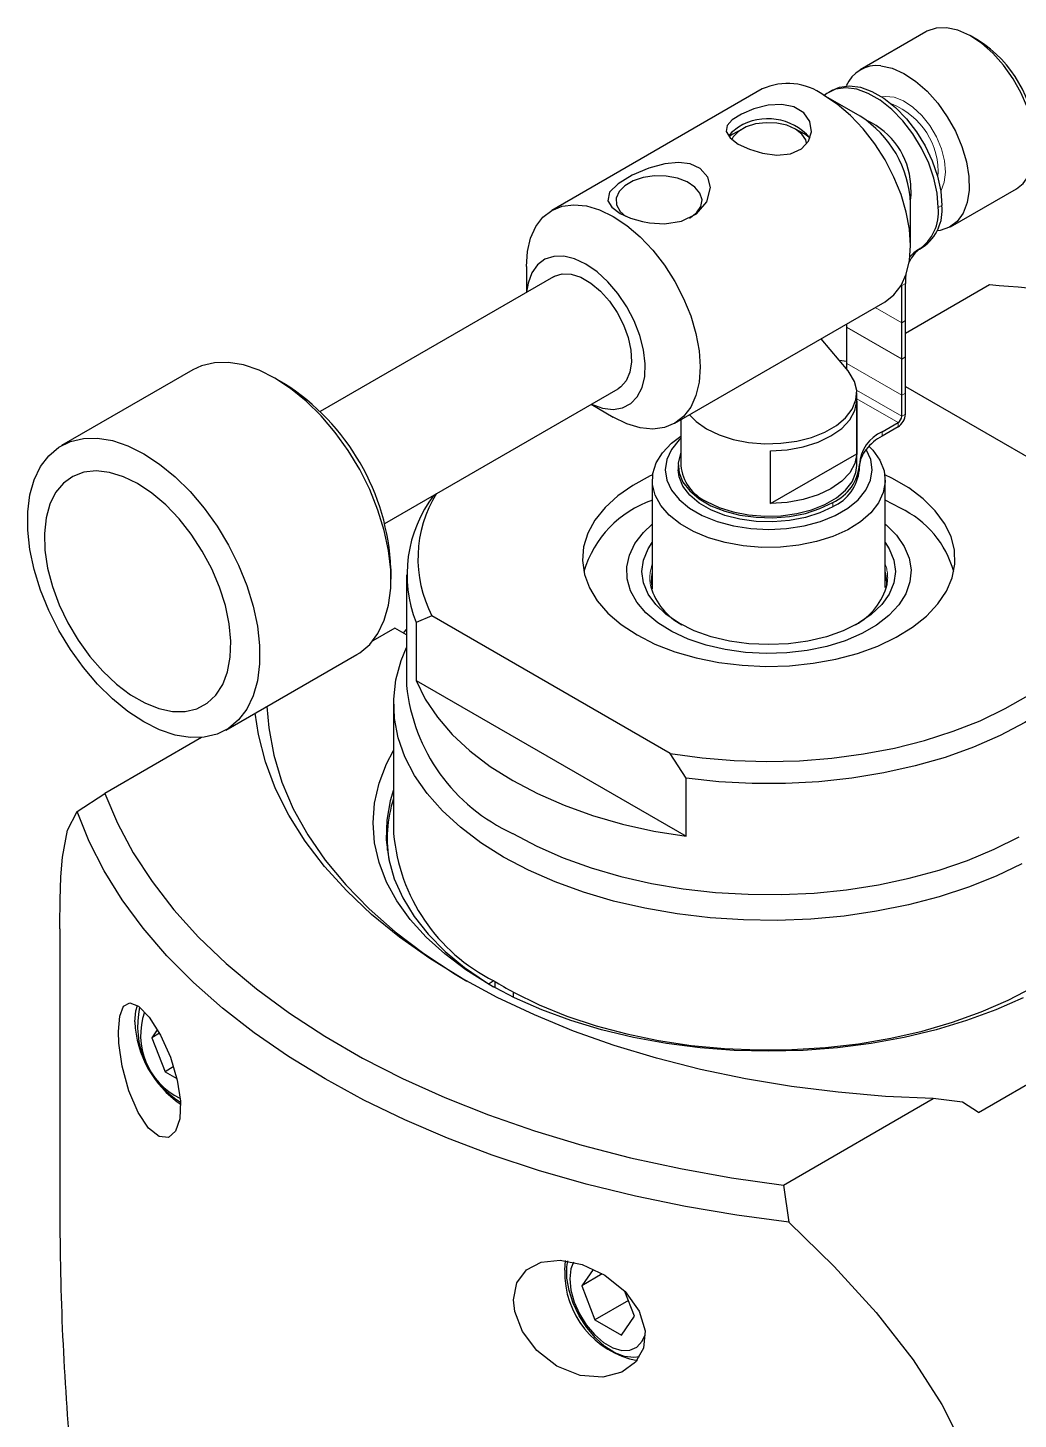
# Model space of a CAD drawing. Header units: millimetres. Extents: x 9.1 to 20.5, y 2.2 to 17.5.
# Drawn here: x 15.545 to 17.459, y 14.155 to 16.844 of the extents above; entities that cross this region are included whole.
import ezdxf

# ---------------------------------------------------------------- set-up
doc = ezdxf.new("R2010")
doc.units = ezdxf.units.MM
doc.linetypes.add('PHANTOM', pattern=[1.27, 0.635, -0.127, 0.127, -0.127, 0.127, -0.127])

msp = doc.modelspace()

# ---------------------------------------------------------------- linework, layer by layer
at = {"color": 7, "linetype": 'Continuous', "lineweight": 25}
for p, q in [((17.2807, 16.8363), (17.1534, 16.7629)), ((17.3823, 16.8195), (17.3682, 16.8277)), ((16.9644, 16.7259), (16.5578, 16.4912)), ((17.1538, 16.6733), (17.0831, 16.7141)), ((17.1004, 16.7239), (17.0934, 16.7198)), ((16.9253, 16.6485), (16.9076, 16.6383)), ((17.0464, 16.6383), (17.0288, 16.6485)), ((17.3284, 16.4597), (17.4557, 16.5332)), ((17.251, 16.4233), (17.251, 16.5049)), ((17.3046, 16.4967), (17.3046, 16.4968)), ((17.3117, 16.5008), (17.3117, 16.5009)), ((17.2684, 16.4166), (17.2754, 16.4207)), ((16.5086, 16.3825), (16.5086, 16.3329)), ((16.561, 16.3631), (16.1099, 16.1027)), ((17.2339, 16.2741), (17.2339, 16.346)), ((17.241, 16.2782), (17.241, 16.3501)), ((17.4033, 16.3471), (17.241, 16.2533)), ((16.7953, 16.0798), (17.2018, 16.3145)), ((17.1278, 16.2656), (17.1278, 16.2718)), ((17.2339, 16.2044), (17.2339, 16.2741)), ((17.241, 16.2084), (17.241, 16.2782)), ((17.1278, 16.2652), (17.1278, 16.2656)), ((17.1278, 16.1954), (17.1278, 16.2652)), ((17.1303, 16.1809), (17.0783, 16.2432)), ((17.1278, 16.1995), (17.1133, 16.2013)), ((17.1278, 16.1838), (17.1278, 16.1954)), ((17.2339, 16.2039), (17.2339, 16.2044)), ((17.2339, 16.1342), (17.2339, 16.2039)), ((17.241, 16.208), (17.241, 16.2084)), ((17.241, 16.1383), (17.241, 16.208)), ((15.8637, 16.1829), (15.6104, 16.0366)), ((16.0402, 16.1569), (16.0225, 16.1671)), ((16.2349, 15.8862), (16.686, 16.1466)), ((17.147, 15.9981), (17.147, 16.1384)), ((17.241, 16.1511), (17.6281, 15.9276)), ((17.241, 16.0974), (17.241, 16.1383)), ((16.6336, 16.1164), (16.6765, 16.0916)), ((17.147, 16.1228), (17.147, 16.0207)), ((17.2339, 16.0933), (17.2339, 16.1342)), ((16.807, 16.0866), (16.807, 15.9981)), ((17.196, 16.0633), (17.2268, 16.0811)), ((17.2268, 16.0729), (17.196, 16.0551)), ((16.9803, 15.9245), (16.9803, 16.0266)), ((16.9803, 15.9245), (17.147, 16.0207)), ((16.802, 15.9981), (16.802, 15.99)), ((17.1521, 15.99), (17.1521, 15.9982)), ((16.752, 15.9696), (16.752, 15.7626)), ((17.202, 15.7626), (17.202, 15.9696)), ((17.1009, 15.9267), (17.1008, 15.9267)), ((17.2316, 15.9157), (17.202, 15.931)), ((17.1009, 15.9186), (17.1008, 15.9185)), ((16.247, 15.7783), (16.247, 15.7987)), ((16.277, 15.7871), (16.277, 15.5727)), ((17.2027, 15.7649), (17.2026, 15.7635)), ((16.3259, 15.7078), (16.2956, 15.6947)), ((16.7867, 15.4418), (16.3259, 15.7078)), ((16.2543, 15.6837), (16.2116, 15.6591)), ((16.277, 15.6706), (16.2543, 15.6837)), ((16.2956, 15.6947), (16.2956, 15.5824)), ((15.9279, 15.4867), (16.1812, 15.6329)), ((16.2956, 15.5824), (16.8171, 15.2814)), ((16.252, 15.5374), (16.252, 15.2869)), ((15.8806, 15.4723), (15.6939, 15.3645)), ((16.8171, 15.3936), (16.7867, 15.4418)), ((16.8171, 15.2814), (16.8171, 15.3936)), ((15.6408, 15.3296), (15.6939, 15.3645)), ((16.2395, 15.2767), (16.2395, 15.2546)), ((15.6071, 15.1028), (15.6071, 14.6041)), ((16.4485, 14.9884), (16.4485, 15.0005)), ((16.4838, 14.9721), (16.4838, 14.9802)), ((15.7953, 14.9072), (15.7847, 14.8922)), ((15.7994, 14.9007), (15.7847, 14.8922)), ((15.7847, 14.8922), (15.8103, 14.8265)), ((17.3821, 14.7475), (17.6291, 14.8901)), ((15.8263, 14.8357), (15.8103, 14.8265)), ((15.8103, 14.8265), (15.833, 14.8133)), ((17.0054, 14.6074), (17.295, 14.7746)), ((17.3511, 14.7678), (17.295, 14.7746)), ((17.3821, 14.7475), (17.3511, 14.7678)), ((17.0054, 14.6074), (17.0155, 14.5359)), ((16.5828, 14.4429), (16.5843, 14.4614)), ((16.6376, 14.4439), (16.6156, 14.4126)), ((16.6553, 14.4355), (16.6156, 14.4126)), ((16.6156, 14.4126), (16.6411, 14.3468)), ((16.7177, 14.3537), (16.699, 14.4016)), ((16.7058, 14.3842), (16.6411, 14.3468)), ((16.6411, 14.3468), (16.6921, 14.3174)), ((16.6921, 14.3174), (16.7177, 14.3537))]:
    msp.add_line(p, q, dxfattribs=at)
at = {"color": 8, "linetype": 'PHANTOM', "lineweight": 18}
for p, q in [((17.3117, 16.5009), (17.3046, 16.4968)), ((17.3046, 16.4967), (17.3117, 16.5008)), ((17.241, 16.3501), (17.2339, 16.346)), ((17.2339, 16.2741), (17.1829, 16.3036)), ((17.241, 16.2782), (17.2339, 16.2741)), ((17.2339, 16.2044), (17.1278, 16.2656)), ((17.2339, 16.2039), (17.1278, 16.2652)), ((17.2339, 16.1342), (17.1278, 16.1954)), ((17.241, 16.2084), (17.2339, 16.2044)), ((17.241, 16.208), (17.2339, 16.2039)), ((17.2339, 16.0933), (17.1468, 16.1436)), ((17.241, 16.1383), (17.2339, 16.1342)), ((17.2268, 16.0811), (17.147, 16.1272)), ((17.241, 16.0974), (17.2339, 16.0933)), ((17.196, 16.0633), (17.196, 16.0551)), ((17.2268, 16.0811), (17.2268, 16.0729)), ((17.1008, 15.9267), (17.1008, 15.9185)), ((17.1009, 15.9186), (17.1009, 15.9267))]:
    msp.add_line(p, q, dxfattribs=at)
at = {"color": 7, "linetype": 'Continuous', "lineweight": 25, "flags": 128}
for points in [[(17.4557, 16.5332), (17.4686, 16.5434), (17.4802, 16.5594), (17.4879, 16.5798), (17.4916, 16.6037), (17.4911, 16.6303), (17.4863, 16.6589), (17.4776, 16.6883), (17.4651, 16.7176), (17.4494, 16.7457), (17.4308, 16.7718), (17.4101, 16.795), (17.388, 16.8143), (17.3653, 16.8293), (17.3426, 16.8394), (17.3208, 16.8441), (17.3006, 16.8435), (17.2827, 16.8374), (17.2807, 16.8363)], [(17.1935, 16.7707), (17.2153, 16.7659), (17.238, 16.7558), (17.2608, 16.7409), (17.2829, 16.7215), (17.3035, 16.6984), (17.3221, 16.6723), (17.3378, 16.6441), (17.3503, 16.6148), (17.3591, 16.5854), (17.3638, 16.5569), (17.3643, 16.5302), (17.3607, 16.5063), (17.3529, 16.486), (17.3414, 16.4699), (17.3264, 16.4586), (17.3085, 16.4526), (17.3024, 16.4518)], [(17.3046, 16.4968), (17.3025, 16.5243), (17.2963, 16.5533), (17.2861, 16.5828), (17.2723, 16.6117), (17.2554, 16.6392), (17.236, 16.6643), (17.2147, 16.6862), (17.1923, 16.704), (17.1694, 16.7171), (17.147, 16.7253), (17.1257, 16.728), (17.1063, 16.7253), (17.0894, 16.7173), (17.0844, 16.7134)], [(17.1004, 16.7239), (17.1134, 16.7294), (17.1328, 16.7321), (17.1541, 16.7293), (17.1765, 16.7212), (17.1994, 16.708), (17.2218, 16.6902), (17.2431, 16.6684), (17.2625, 16.6433), (17.2794, 16.6158), (17.2931, 16.5868), (17.3033, 16.5574), (17.3096, 16.5284), (17.3117, 16.5009)], [(17.2018, 16.3145), (17.2019, 16.3145), (17.219, 16.3278), (17.2327, 16.3458), (17.2428, 16.3681), (17.249, 16.3941), (17.251, 16.4233), (17.249, 16.4548), (17.2428, 16.4879), (17.2327, 16.5219), (17.219, 16.5558), (17.2019, 16.5888), (17.1818, 16.6201), (17.1593, 16.649), (17.135, 16.6747), (17.1094, 16.6966), (17.0831, 16.7142)], [(16.9647, 16.6017), (16.9926, 16.598), (17.0189, 16.6006), (17.04, 16.6101), (17.0535, 16.6248), (17.0594, 16.643), (17.0565, 16.6628), (17.0445, 16.68), (17.0254, 16.6912), (17.0021, 16.6958), (16.9758, 16.6944), (16.9484, 16.6877), (16.9241, 16.6775), (16.9066, 16.6664), (16.8968, 16.6553), (16.8949, 16.6436), (16.9023, 16.6314), (16.9182, 16.6195), (16.9395, 16.6094), (16.9647, 16.6017)], [(16.9187, 16.6524), (16.9051, 16.642), (16.8996, 16.6351)], [(17.0501, 16.621), (17.0485, 16.6277), (17.0412, 16.6389), (17.0287, 16.6485), (17.0121, 16.6558), (16.9926, 16.6599), (16.9718, 16.6608), (16.9515, 16.6583), (16.9332, 16.6525), (16.9185, 16.644), (16.9085, 16.6335), (16.9058, 16.6283)], [(16.9076, 16.6383), (16.9034, 16.6357), (16.9007, 16.6339)], [(17.0573, 16.6308), (17.0546, 16.633), (17.0464, 16.6383)], [(16.7463, 16.4674), (16.7755, 16.4655), (16.8082, 16.4703), (16.8375, 16.4848), (16.8572, 16.5077), (16.8643, 16.5354), (16.8595, 16.5558), (16.8447, 16.5725), (16.8251, 16.581), (16.8028, 16.5836), (16.7763, 16.581), (16.7454, 16.5728), (16.713, 16.5591), (16.6858, 16.5429), (16.6693, 16.5263), (16.6661, 16.5095), (16.6736, 16.4974), (16.6899, 16.4855), (16.7101, 16.4765), (16.7333, 16.4698), (16.7463, 16.4674)], [(16.8237, 16.4761), (16.8374, 16.4865), (16.8457, 16.4987), (16.848, 16.5117), (16.8441, 16.5246), (16.8344, 16.5364), (16.8195, 16.5462), (16.8006, 16.5534), (16.779, 16.5573), (16.7564, 16.5578), (16.7344, 16.5547), (16.7147, 16.5483), (16.6987, 16.539), (16.6876, 16.5277), (16.6822, 16.515), (16.683, 16.5019), (16.6898, 16.4894), (16.701, 16.4793)], [(17.2509, 16.5108), (17.2522, 16.5207), (17.2514, 16.5417)], [(16.5086, 16.3825), (16.5106, 16.4116), (16.5168, 16.4376), (16.5269, 16.4599), (16.5407, 16.4779), (16.5578, 16.4912), (16.5778, 16.4994), (16.6003, 16.5023), (16.6246, 16.4999), (16.6502, 16.4922), (16.6765, 16.4794), (16.7028, 16.4619), (16.7284, 16.44), (16.7528, 16.4143), (16.7752, 16.3854), (16.7953, 16.3541), (16.8124, 16.3211), (16.8262, 16.2872), (16.8362, 16.2532), (16.8424, 16.2201), (16.8445, 16.1886), (16.8424, 16.1594), (16.8362, 16.1334), (16.8262, 16.1111), (16.8124, 16.0931), (16.7953, 16.0798), (16.7752, 16.0716), (16.7528, 16.0687), (16.7284, 16.0711), (16.7028, 16.0788), (16.6765, 16.0916), (16.6765, 16.0916)], [(16.6235, 16.3876), (16.6017, 16.3977), (16.5808, 16.4027), (16.5614, 16.4024), (16.5442, 16.3967), (16.5299, 16.3859), (16.519, 16.3703), (16.5118, 16.3506), (16.5091, 16.3332)], [(16.6341, 16.1167), (16.6344, 16.1165), (16.6559, 16.1089), (16.6761, 16.1066), (16.6945, 16.1096), (16.7103, 16.1179), (16.723, 16.1311), (16.7321, 16.1488), (16.7372, 16.1703), (16.7383, 16.1949), (16.7352, 16.2217), (16.728, 16.2497), (16.7171, 16.2778), (16.7028, 16.3051), (16.6856, 16.3307), (16.6662, 16.3534), (16.6452, 16.3726), (16.6235, 16.3876)], [(16.561, 16.3631), (16.5627, 16.3641), (16.5779, 16.3687), (16.5953, 16.3679), (16.6139, 16.3619), (16.633, 16.3508), (16.6517, 16.3353), (16.6691, 16.316), (16.6843, 16.2939), (16.6966, 16.2699), (16.7056, 16.2453), (16.7107, 16.2211), (16.7117, 16.1984), (16.7087, 16.1784), (16.7016, 16.162), (16.6909, 16.1499), (16.686, 16.1466)], [(17.2418, 16.3653), (17.2415, 16.3621), (17.241, 16.3501)], [(16.1812, 15.6329), (16.1865, 15.6362), (16.2059, 15.6525), (16.2218, 15.6736), (16.234, 15.699), (16.2423, 15.7283), (16.2464, 15.7609), (16.2464, 15.7963), (16.2423, 15.8338), (16.234, 15.8726), (16.2218, 15.9121), (16.2059, 15.9515), (16.1865, 15.9902), (16.1641, 16.0272), (16.1391, 16.0621), (16.1119, 16.0941), (16.083, 16.1226), (16.053, 16.1471), (16.0224, 16.1672), (15.9919, 16.1824), (15.9619, 16.1925), (15.933, 16.1973), (15.9058, 16.1968), (15.8808, 16.1908), (15.8637, 16.1829)], [(16.8568, 16.069), (16.881, 16.0574), (16.9084, 16.0486), (16.9381, 16.0428), (16.9692, 16.0403), (17.0005, 16.0412), (17.0311, 16.0453), (17.0598, 16.0526), (17.0856, 16.0629), (17.1078, 16.0757), (17.1256, 16.0906), (17.1382, 16.1072), (17.1454, 16.1248), (17.1469, 16.1429), (17.1425, 16.1608), (17.1326, 16.178), (17.1303, 16.1809)], [(16.9803, 16.0266), (17.0126, 16.0287), (17.0436, 16.0344), (17.0722, 16.0434), (17.0972, 16.0553), (17.1179, 16.0698), (17.1335, 16.0863), (17.1433, 16.1042), (17.147, 16.1228)], [(16.8236, 16.0962), (16.8368, 16.0829), (16.8568, 16.069)], [(15.7691, 16.0209), (15.7997, 16.0009), (15.8297, 15.9763), (15.8586, 15.9478), (15.8858, 15.9158), (15.9108, 15.881), (15.9332, 15.8439), (15.9525, 15.8053), (15.9685, 15.7659), (15.9807, 15.7264), (15.9889, 15.6875), (15.9931, 15.6501), (15.9931, 15.6147), (15.9889, 15.582), (15.9807, 15.5527), (15.9685, 15.5273), (15.9525, 15.5063), (15.9332, 15.49), (15.9108, 15.4788), (15.8858, 15.4728), (15.8586, 15.4723), (15.8297, 15.4771), (15.7997, 15.4872), (15.7691, 15.5024), (15.7386, 15.5225), (15.7086, 15.547), (15.6797, 15.5755), (15.6525, 15.6075), (15.6274, 15.6424), (15.605, 15.6794), (15.5857, 15.7181), (15.5698, 15.7575), (15.5576, 15.797), (15.5493, 15.8358), (15.5451, 15.8733), (15.5451, 15.9087), (15.5493, 15.9413), (15.5576, 15.9706), (15.5698, 15.996), (15.5857, 16.0171), (15.605, 16.0333), (15.6274, 16.0446), (15.6525, 16.0505), (15.6797, 16.0511), (15.7086, 16.0463), (15.7386, 16.0362), (15.7691, 16.0209)], [(17.1707, 16.0357), (17.1783, 16.0276), (17.1919, 16.0082), (17.1998, 15.9878), (17.202, 15.9669), (17.1984, 15.9461), (17.189, 15.9259), (17.1741, 15.9069), (17.1542, 15.8894), (17.1296, 15.8741), (17.1011, 15.8612), (17.0694, 15.8511), (17.0353, 15.8441), (16.9997, 15.8403), (16.9635, 15.8399), (16.9276, 15.8428), (16.893, 15.8491), (16.8606, 15.8584), (16.8313, 15.8706), (16.8057, 15.8854), (16.7845, 15.9024), (16.7683, 15.9211), (16.7575, 15.941), (16.7525, 15.9617), (16.7532, 15.9826), (16.7597, 16.0032), (16.7719, 16.0229), (16.7893, 16.0412), (16.807, 16.0546)], [(16.807, 16.0508), (16.8037, 16.0476), (16.789, 16.0294), (16.7801, 16.0099), (16.777, 15.9899), (16.7801, 15.9699), (16.7891, 15.9504), (16.8039, 15.9322), (16.8238, 15.9157), (16.8485, 15.9015), (16.877, 15.89), (16.9086, 15.8815), (16.9422, 15.8763), (16.9769, 15.8745), (17.0116, 15.8762), (17.0453, 15.8814), (17.0769, 15.8899), (17.1054, 15.9014), (17.1301, 15.9156), (17.1501, 15.9321), (17.1649, 15.9503), (17.1739, 15.9697), (17.177, 15.9898), (17.1741, 16.0098), (17.1651, 16.0292), (17.1651, 16.0292)], [(16.807, 16.0221), (16.8067, 16.0213), (16.8022, 16.0028), (16.8037, 15.9842), (16.8111, 15.966), (16.8242, 15.949), (16.8424, 15.9336), (16.8652, 15.9204), (16.8919, 15.9099), (16.9214, 15.9023), (16.9529, 15.8981), (16.9851, 15.8972), (17.0171, 15.8998), (17.0477, 15.9057), (17.0759, 15.9148), (17.1008, 15.9267)], [(17.147, 16.0207), (17.1433, 16.0021), (17.1335, 15.9842), (17.1179, 15.9677), (17.0972, 15.9532), (17.0722, 15.9413), (17.0436, 15.9323), (17.0126, 15.9267), (16.9803, 15.9245)], [(15.7573, 15.9631), (15.7298, 15.9765), (15.7029, 15.9848), (15.6773, 15.9876), (15.6535, 15.985), (15.6322, 15.977), (15.6139, 15.9639), (15.5989, 15.9458), (15.5876, 15.9232), (15.5803, 15.8967), (15.5771, 15.8668), (15.5782, 15.8344), (15.5834, 15.8), (15.5927, 15.7646), (15.6059, 15.729), (15.6227, 15.694), (15.6426, 15.6604), (15.6651, 15.6291), (15.6899, 15.6006), (15.7162, 15.5758), (15.7435, 15.5552), (15.7711, 15.5393), (15.7984, 15.5284), (15.8247, 15.5228), (15.8494, 15.5227), (15.872, 15.528), (15.8919, 15.5386), (15.9086, 15.5543), (15.9218, 15.5747), (15.9311, 15.5993), (15.9364, 15.6276), (15.9375, 15.6588), (15.9343, 15.6923), (15.927, 15.7273), (15.9157, 15.7629), (15.9007, 15.7983), (15.8823, 15.8327), (15.861, 15.8653), (15.8373, 15.8953), (15.8117, 15.9219), (15.7848, 15.9447), (15.7573, 15.9631)], [(16.7528, 15.9803), (16.7481, 15.9781), (16.7145, 15.9598), (16.6851, 15.9393), (16.6606, 15.9167), (16.6412, 15.8926), (16.6274, 15.8672), (16.6193, 15.8409), (16.6171, 15.8143), (16.6208, 15.7878), (16.6303, 15.7617), (16.6456, 15.7366), (16.6662, 15.7128), (16.692, 15.6907), (16.7225, 15.6707)], [(16.7225, 15.6707), (16.7571, 15.6531), (16.7954, 15.6383), (16.8366, 15.6263), (16.8802, 15.6175), (16.9253, 15.612), (16.9713, 15.6099), (17.0173, 15.6112), (17.0628, 15.6158), (17.1068, 15.6238), (17.1486, 15.635), (17.1877, 15.6491), (17.2233, 15.6661), (17.2549, 15.6855), (17.2819, 15.7071), (17.3039, 15.7305), (17.3205, 15.7554), (17.3315, 15.7812), (17.3366, 15.8077), (17.3359, 15.8343), (17.3293, 15.8607), (17.3168, 15.8863), (17.2988, 15.9108), (17.2756, 15.9338), (17.2474, 15.9549), (17.2148, 15.9737), (17.2013, 15.9803)], [(17.1008, 15.9185), (17.0759, 15.9066), (17.0477, 15.8975), (17.0171, 15.8916), (16.9851, 15.889), (16.9529, 15.8899), (16.9214, 15.8942), (16.8919, 15.9017), (16.8652, 15.9122), (16.8424, 15.9254), (16.8242, 15.9408), (16.8111, 15.9579), (16.8037, 15.976), (16.802, 15.99)], [(16.8568, 15.9287), (16.881, 15.9172), (16.9084, 15.9084), (16.9381, 15.9026), (16.9692, 15.9001), (17.0005, 15.9009), (17.0311, 15.9051), (17.0598, 15.9124), (17.0856, 15.9226), (17.1078, 15.9354), (17.1256, 15.9504), (17.1382, 15.9669), (17.1454, 15.9846), (17.147, 15.9981)], [(16.7867, 15.4418), (16.848, 15.4332), (16.9104, 15.428), (16.9734, 15.4261), (17.0364, 15.4276), (17.099, 15.4324), (17.1604, 15.4407), (17.2203, 15.4521), (17.2781, 15.4667), (17.3332, 15.4844), (17.3853, 15.5049), (17.4339, 15.5282), (17.4785, 15.5539), (17.5188, 15.582), (17.5543, 15.612), (17.5849, 15.6439), (17.6103, 15.6772), (17.6301, 15.7118), (17.6443, 15.7473), (17.6528, 15.7834), (17.6554, 15.8198), (17.6521, 15.8561), (17.643, 15.8922), (17.6281, 15.9276)], [(17.202, 15.8846), (17.2036, 15.8834), (17.2239, 15.8634), (17.2389, 15.8419), (17.2483, 15.8193), (17.252, 15.7963), (17.2498, 15.7731), (17.2418, 15.7504), (17.2281, 15.7286), (17.2091, 15.7082), (17.1852, 15.6896), (17.1568, 15.6732), (17.1246, 15.6594), (17.0892, 15.6484), (17.0514, 15.6405), (17.0121, 15.6359), (16.972, 15.6346), (16.932, 15.6367), (16.893, 15.6422), (16.8558, 15.6509), (16.8211, 15.6626), (16.7898, 15.6771), (16.7625, 15.6941), (16.7397, 15.7131), (16.722, 15.734), (16.7098, 15.756), (16.7032, 15.7789), (16.7025, 15.8021), (16.7076, 15.825), (16.7184, 15.8474), (16.7348, 15.8685), (16.752, 15.8846)], [(17.6585, 15.8794), (17.6704, 15.8427), (17.6763, 15.8056), (17.6763, 15.7683), (17.6703, 15.7311), (17.6584, 15.6944), (17.6407, 15.6586), (17.6174, 15.6238), (17.5885, 15.5904), (17.5545, 15.5587), (17.5156, 15.5289), (17.472, 15.5013), (17.4243, 15.4762), (17.3727, 15.4537), (17.3177, 15.434), (17.2599, 15.4174), (17.1996, 15.4039), (17.1375, 15.3937), (17.0739, 15.3868), (17.0096, 15.3834), (16.9449, 15.3834), (16.8806, 15.3868), (16.8171, 15.3936)], [(17.202, 15.8493), (17.21, 15.8371), (17.219, 15.8155), (17.222, 15.7934), (17.219, 15.7712), (17.21, 15.7497), (17.1953, 15.7292), (17.1752, 15.7102), (17.1503, 15.6934), (17.121, 15.6789), (17.0883, 15.6673), (17.0527, 15.6588), (17.0154, 15.6537), (16.977, 15.6519), (16.9387, 15.6537), (16.9013, 15.6588), (16.8658, 15.6673), (16.833, 15.6789), (16.8038, 15.6934), (16.7788, 15.7102), (16.7587, 15.7292), (16.744, 15.7497), (16.7351, 15.7712), (16.732, 15.7934), (16.7351, 15.8155), (16.744, 15.8371), (16.752, 15.8493)], [(16.7523, 15.7599), (16.7502, 15.7739), (16.752, 15.7896)], [(16.2708, 15.6742), (16.2724, 15.676), (16.277, 15.6809)], [(16.4644, 15.2414), (16.4205, 15.2691), (16.3811, 15.299), (16.3465, 15.3308), (16.3169, 15.3643), (16.2927, 15.3991), (16.274, 15.4351), (16.261, 15.4719), (16.2537, 15.5092), (16.2522, 15.5467), (16.2566, 15.5842), (16.2668, 15.6213), (16.277, 15.6463)], [(16.2956, 15.5824), (16.3133, 15.5465), (16.3366, 15.5117), (16.3654, 15.4782), (16.3995, 15.4465), (16.4385, 15.4166), (16.4821, 15.389), (16.5299, 15.3639), (16.5815, 15.3414), (16.6365, 15.3217), (16.6945, 15.3051), (16.7548, 15.2916), (16.8171, 15.2814)], [(17.295, 14.7746), (17.2028, 14.7788), (17.1113, 14.7866), (17.0208, 14.7979), (16.932, 14.8127), (16.845, 14.8309), (16.7603, 14.8525), (16.6784, 14.8772), (16.5995, 14.9051), (16.5241, 14.9361), (16.4524, 14.9698), (16.3848, 15.0063), (16.3217, 15.0453), (16.2632, 15.0867), (16.2096, 15.1302), (16.1613, 15.1758), (16.1184, 15.2231), (16.081, 15.2719), (16.0495, 15.3221), (16.0239, 15.3735), (16.0043, 15.4256), (15.9908, 15.4785), (15.9846, 15.5195)], [(16.0073, 15.5326), (16.0106, 15.4908), (16.0204, 15.4382), (16.0363, 15.3861), (16.0582, 15.3347), (16.0862, 15.2843), (16.12, 15.2351), (16.1595, 15.1874), (16.2046, 15.1413), (16.255, 15.0971), (16.3104, 15.055), (16.3707, 15.0151), (16.3936, 15.0013)], [(17.4685, 14.9692), (17.4156, 14.9458), (17.3594, 14.9251), (17.3002, 14.9073), (17.2386, 14.8925), (17.1749, 14.881), (17.1098, 14.8726), (17.0437, 14.8676), (16.977, 14.8659), (16.9104, 14.8676), (16.8443, 14.8726), (16.7791, 14.881), (16.7155, 14.8925), (16.6539, 14.9073), (16.5947, 14.9251), (16.5385, 14.9458), (16.4855, 14.9692), (16.4364, 14.9952), (16.3913, 15.0236), (16.3507, 15.0542), (16.3149, 15.0866), (16.2841, 15.1208), (16.2585, 15.1564), (16.2385, 15.1931), (16.224, 15.2307), (16.2153, 15.2689), (16.2124, 15.3073), (16.2153, 15.3458), (16.224, 15.384), (16.2385, 15.4216), (16.252, 15.4476)], [(15.6939, 15.3645), (15.7183, 15.3066), (15.7488, 15.2497), (15.7852, 15.1939), (15.8273, 15.1395), (15.8752, 15.0867), (15.9285, 15.0357), (15.987, 14.9866), (16.0507, 14.9396), (16.1191, 14.895), (16.1921, 14.8529), (16.2694, 14.8134), (16.3507, 14.7766), (16.4357, 14.7428), (16.5241, 14.7121), (16.6156, 14.6845), (16.7098, 14.6601), (16.8064, 14.6391), (16.9051, 14.6215), (17.0054, 14.6074)], [(16.252, 15.3714), (16.2456, 15.3503), (16.2387, 15.3126), (16.2377, 15.2746), (16.2426, 15.2367), (16.2532, 15.1992), (16.2696, 15.1624), (16.2915, 15.1266), (16.3189, 15.0921), (16.3515, 15.0591), (16.3891, 15.0279), (16.4313, 14.9987), (16.4453, 14.9902)], [(15.6071, 15.1028), (15.6071, 15.1095), (15.6075, 15.1589), (15.609, 15.2031), (15.6119, 15.2409), (15.6221, 15.2933), (15.6408, 15.3296)], [(17.0155, 14.5359), (16.9151, 14.5492), (16.8162, 14.566), (16.7192, 14.586), (16.6244, 14.6093), (16.5321, 14.6358), (16.4427, 14.6654), (16.3564, 14.6979), (16.2737, 14.7334), (16.1947, 14.7716), (16.1197, 14.8124), (16.049, 14.8557), (15.9828, 14.9013), (15.9214, 14.9491), (15.865, 14.9989), (15.8138, 15.0505), (15.7679, 15.1037), (15.7275, 15.1585), (15.6928, 15.2145), (15.6638, 15.2716), (15.6408, 15.3296)], [(16.4821, 15.287), (16.5291, 15.2622), (16.5799, 15.2399), (16.634, 15.2205), (16.6909, 15.2039), (16.7501, 15.1904), (16.8113, 15.1801), (16.8738, 15.173), (16.9372, 15.1693), (17.0009, 15.1688), (17.0645, 15.1718), (17.1273, 15.178), (17.1888, 15.1875), (17.2486, 15.2003), (17.3061, 15.2161), (17.361, 15.2348), (17.4126, 15.2564), (17.4606, 15.2805)], [(17.4662, 15.2284), (17.4162, 15.2044), (17.3628, 15.183), (17.3062, 15.1644), (17.247, 15.1489), (17.1855, 15.1365), (17.1225, 15.1273), (17.0582, 15.1215), (16.9933, 15.1189), (16.9283, 15.1198), (16.8636, 15.124), (16.7999, 15.1315), (16.7376, 15.1423), (16.6772, 15.1563), (16.6192, 15.1733), (16.5642, 15.1933), (16.5124, 15.2161), (16.4644, 15.2414)], [(16.4457, 15.0022), (16.4443, 15.0014), (16.4364, 14.9966)], [(16.4838, 14.9802), (16.5336, 14.9558), (16.5869, 14.9341), (16.6434, 14.9153), (16.7026, 14.8995), (16.764, 14.8869), (16.8271, 14.8774), (16.8915, 14.8713), (16.9565, 14.8686), (17.0217, 14.8692), (17.0866, 14.8732), (17.1505, 14.8805), (17.2131, 14.8912), (17.2737, 14.905), (17.332, 14.922), (17.3873, 14.9419), (17.4394, 14.9645), (17.4877, 14.9898)], [(15.7201, 14.9042), (15.7227, 14.9339), (15.73, 14.9528), (15.742, 14.9598), (15.7589, 14.9533), (15.7797, 14.9319), (15.8015, 14.8972), (15.8206, 14.8547), (15.8339, 14.8104), (15.8401, 14.7695), (15.8389, 14.7354), (15.8307, 14.7113), (15.8168, 14.6993), (15.7988, 14.701), (15.7786, 14.7171), (15.7583, 14.7474), (15.7405, 14.7894), (15.7276, 14.8371), (15.7211, 14.8819), (15.7201, 14.9042)], [(15.752, 14.9226), (15.754, 14.9439), (15.757, 14.9546)], [(17.0155, 14.5359), (17.1036, 14.4499), (17.1844, 14.3611), (17.2562, 14.2694), (17.3117, 14.1835), (17.3568, 14.0943), (17.3893, 14.0025), (17.4073, 13.907), (17.4098, 13.8098), (17.3966, 13.7134), (17.3735, 13.6339), (17.3408, 13.5567), (17.2996, 13.4829), (17.2435, 13.4032), (17.1792, 13.329), (17.1081, 13.2611)], [(16.484, 14.3858), (16.4903, 14.4186), (16.5086, 14.4435), (16.5371, 14.4586), (16.5739, 14.4623), (16.6163, 14.454), (16.6601, 14.4332), (16.6992, 14.4015), (16.7265, 14.3633), (16.7379, 14.3253), (16.7347, 14.2922), (16.7193, 14.2652), (16.6929, 14.2456), (16.6562, 14.2357), (16.6124, 14.2391), (16.5675, 14.2571), (16.5287, 14.2873), (16.5011, 14.3244), (16.4864, 14.3631), (16.484, 14.3858)], [(16.7271, 14.2754), (16.7162, 14.2738), (16.6984, 14.2758), (16.6796, 14.2832), (16.6605, 14.2954), (16.6421, 14.3119), (16.6252, 14.332), (16.6106, 14.3547), (16.5991, 14.3789), (16.591, 14.4036), (16.5869, 14.4275), (16.5869, 14.4496), (16.5887, 14.4606)], [(16.5994, 14.4583), (16.5945, 14.4453), (16.5924, 14.426), (16.5945, 14.4042), (16.6009, 14.3812), (16.6111, 14.3583), (16.6244, 14.3369), (16.6403, 14.3182), (16.6577, 14.3032), (16.6756, 14.2928), (16.693, 14.2878), (16.7088, 14.2882), (16.7222, 14.2942), (16.7324, 14.3053), (16.7375, 14.3166)]]:
    msp.add_lwpolyline(points, dxfattribs=at)
at = {"color": 8, "linetype": 'PHANTOM', "lineweight": 18, "flags": 128}
msp.add_lwpolyline([(17.1957, 16.7105), (17.2029, 16.7116), (17.2196, 16.71), (17.2375, 16.703), (17.2555, 16.6911), (17.2727, 16.6749), (17.2882, 16.6553), (17.3012, 16.6333), (17.3109, 16.6101), (17.3168, 16.5869), (17.3187, 16.5651), (17.3163, 16.5458), (17.3099, 16.53), (17.3094, 16.5293)], dxfattribs=at)
at = {"color": 7, "linetype": 'Continuous', "lineweight": 25}
for centre, radius, start, end in [((17.2568, 16.6205), 0.2353, 2.2334, 57.7612), ((17.1856, 16.7071), 0.064, 82.9021, 157.2745), ((17.0137, 16.6183), 0.1184, 54.0823, 114.6073), ((16.9752, 16.5603), 0.1081, 41.2545, 121.539), ((17.0405, 16.4956), 0.2107, 2.5246, 57.47), ((17.107, 16.5331), 0.1446, 3.4188, 65.5686), ((17.2182, 16.4878), 0.0869, 303.8003, 5.9191), ((17.2245, 16.492), 0.0877, 305.546, 5.7662), ((17.303, 16.3688), 0.0589, 124.3176, 157.7275), ((17.2913, 16.3695), 0.0523, 118.2463, 142.2432), ((16.7909, 8.3808), 7.9898, 83.46627, 85.60344), ((15.7996, 15.7793), 0.4477, 2.4877, 57.507), ((17.2103, 16.0988), 0.0307, 302.6055, 357.3945), ((17.2185, 16.094), 0.0154, 302.6055, 357.3945), ((17.2264, 15.9953), 0.0744, 114.0758, 176.2033), ((17.21, 15.9925), 0.058, 140.7017, 175.9803), ((17.2469, 15.9631), 0.1052, 118.9397, 141.0368), ((16.8913, 16.006), 0.0846, 185.3491, 245.9711), ((17.0655, 16.006), 0.0868, 294.0758, 356.2033), ((17.0649, 15.9985), 0.0876, 294.2294, 354.4505), ((16.5311, 15.7875), 0.2531, 142.6499, 201.4994), ((16.538, 15.818), 0.239, 148.1806, 207.4563), ((16.8194, 15.7336), 0.2085, 108.84, 163.3902), ((17.1486, 15.7414), 0.193, 15.5646, 64.5267), ((17.128, 15.7715), 0.077, 351.5721, 15.8296), ((16.8656, 15.7977), 0.1213, 196.2125, 242.3397), ((17.0848, 15.8001), 0.1251, 298.6353, 345.2031), ((16.6278, 15.608), 0.3525, 185.7407, 245.5794), ((16.4906, 15.2767), 0.251, 161.8896, 190.5956), ((16.6032, 15.3175), 0.3525, 184.9806, 243.4513), ((16.8063, 15.5828), 0.6834, 238.1544, 241.8509), ((15.9286, 14.9145), 0.1714, 167.7256, 238.8827), ((15.8985, 14.8969), 0.1354, 160.7636, 243.974), ((15.9564, 14.9321), 0.2047, 182.6657, 235.3104), ((20.9786, 14.5563), 5.3716, 179.4901, 184.6873), ((16.7555, 14.4378), 0.1728, 178.2986, 259.2273)]:
    msp.add_arc(centre, radius, start, end, dxfattribs=at)
at = {"color": 8, "linetype": 'PHANTOM', "lineweight": 18}
for centre, radius, start, end in [((17.1642, 16.5661), 0.14, 355.6354, 69.214), ((16.8256, 15.781), 0.0784, 159.8859, 192.6504), ((17.1287, 15.781), 0.0781, 350.5136, 20.1688)]:
    msp.add_arc(centre, radius, start, end, dxfattribs=at)

doc.saveas('drawing.dxf')
